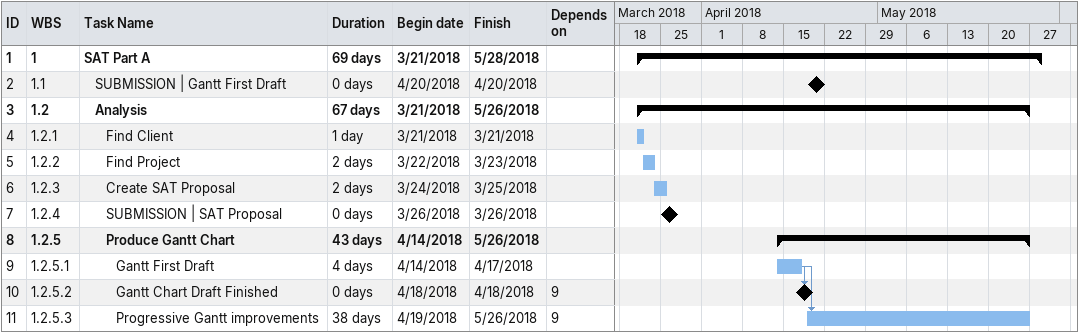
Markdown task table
| ID | WBS | Task | Duration | Start | Finish | Predecessors |
|---|---|---|---|---|---|---|
| 1 | 1 | **SAT Part A** | 69d | 2018-03-21 | 2018-05-28 |  |
| 2 | 1.1 | SUBMISSION \| Gantt First Draft | 0d | 2018-04-20 | 2018-04-20 |  |
| 3 | 1.2 | **Analysis** | 67d | 2018-03-21 | 2018-05-26 |  |
| 4 | 1.2.1 | Find Client | 1d | 2018-03-21 | 2018-03-21 |  |
| 5 | 1.2.2 | Find Project | 2d | 2018-03-22 | 2018-03-23 |  |
| 6 | 1.2.3 | Create SAT Proposal | 2d | 2018-03-24 | 2018-03-25 |  |
| 7 | 1.2.4 | SUBMISSION \| SAT Proposal | 0d | 2018-03-26 | 2018-03-26 |  |
| 8 | 1.2.5 | **Produce Gantt Chart** | 43d | 2018-04-14 | 2018-05-26 |  |
| 9 | 1.2.5.1 | Gantt First Draft | 4d | 2018-04-14 | 2018-04-17 |  |
| 10 | 1.2.5.2 | Gantt Chart Draft Finished | 0d | 2018-04-18 | 2018-04-18 | 9 |
| 11 | 1.2.5.3 | Progressive Gantt improvements | 38d | 2018-04-19 | 2018-05-26 | 9 |
